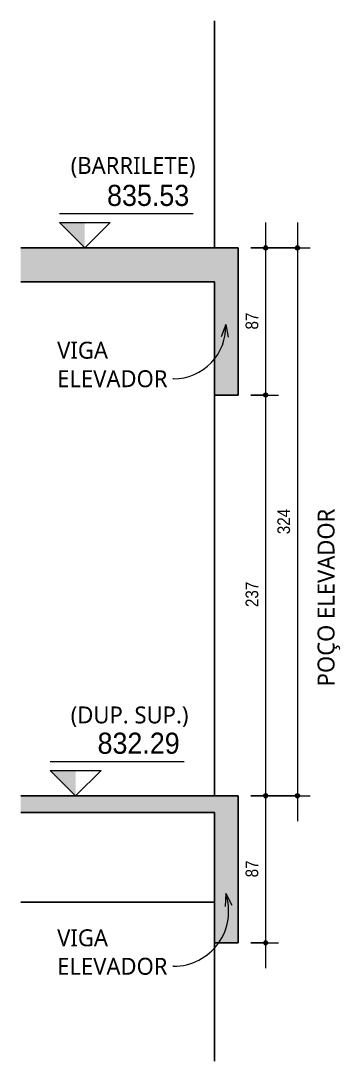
# Model space of a CAD drawing. Header units: centimetres. Extents: x -1139 to 26418, y -889 to 84390.
# Drawn here: x 4506 to 4695, y 83072 to 83687 of the extents above; entities that cross this region are included whole.
import ezdxf

# ---------------------------------------------------------------- set-up
doc = ezdxf.new("R2010")
doc.units = ezdxf.units.CM
for name, color, linetype, lineweight in [('A-ANNO-DIMS', 7, 'Continuous', 9), ('A-ANNO-DIMS-50', 7, 'Continuous', 9), ('A-FLOR', 7, 'Continuous', 9), ('G-ANNO-DIMS', 7, 'Continuous', 9), ('G-ANNO-TEXT', 7, 'Continuous', 9), ('S-BEAM', 7, 'Continuous', 9), ('S-COLS', 7, 'Continuous', 9)]:
    doc.layers.add(name, color=color, linetype=linetype, lineweight=lineweight)
doc.styles.add('Fira Sans', font='', dxfattribs={"width": 0.95, "height": 12.5})
doc.styles.add('Fira Sans_1', font='', dxfattribs={"width": 0.9, "height": 7.5})
doc.styles.add('Gadugi_1', font='gadugi.ttf', dxfattribs={"height": 10})
doc.styles.get('Fira Sans').set_extended_font_data('Fira Sans')
doc.styles.get('Fira Sans_1').set_extended_font_data('Fira Sans')
doc.dimstyles.new('PED_R80_1_5mm_ACIMA_As_ESQ__R00', dxfattribs={"dimscale": 30.48, "dimtxt": 10.229846, "dimasz": 0.328084, "dimexe": 0.246063, "dimexo": 0.246063, "dimgap": 0.049213, "dimtad": 1, "dimdec": 1, "dimrnd": 0.5, "dimdsep": 46, "dimtxsty": 'Fira Sans_1', "dimblk1": 'DOTSMALL', "dimblk2": 'DOTSMALL', "dimsah": 1, "dimcen": 0.09, "dimdle": 0.492126, "dimazin": 0, "dimtfac": 1, "dimtdec": 4, "dimtix": 1, "dimtmove": 0, "dimatfit": 3, "dimfxl": 1, "dimtvp": 1, "dimtolj": 1, "dimtzin": 0, "dimarcsym": 2})

# ---------------------------------------------------------------- blocks, each defined once
blk = doc.blocks.new('DIMBLOCK171-CT400 - CORTE VIGA_ELEVADOR')
at = {"layer": 'A-ANNO-DIMS-50', "true_color": 0x000032}
h = blk.add_hatch(color=178, dxfattribs=at)
edge = h.paths.add_edge_path(flags=0)
edge.add_arc((4650.68, 83553), 1.25, 0, 360)
h = blk.add_hatch(color=178, dxfattribs=at)
edge = h.paths.add_edge_path(flags=0)
edge.add_arc((4650.68, 83466), 1.25, 0, 360)
at = {"layer": 'A-ANNO-DIMS-50', "color": 178, "true_color": 0x000032}
for p, q in [((4650.68, 83568), (4650.68, 83466)), ((4641.84, 83553), (4658.18, 83553)), ((4650.68, 83553), (4641.84, 83553)), ((4641.84, 83466), (4658.18, 83466)), ((4650.68, 83466), (4641.84, 83466))]:
    blk.add_line(p, q, dxfattribs=at)
for centre in [(4650.68, 83553), (4650.68, 83466)]:
    blk.add_circle(centre, 1.25, dxfattribs=at)
at = {"layer": 'A-ANNO-DIMS-50', "color": 0, "insert": (4638.79, 83504.71), "char_height": 7.5, "width": 11.4889, "attachment_point": 1, "rotation": 90, "line_spacing_factor": 1.049215, "style": 'Fira Sans_1'}
blk.add_mtext('87', dxfattribs=at)
blk = doc.blocks.new('_DotSmall')
at = {"color": 0, "linetype": 'ByBlock', "const_width": 0.5}
blk.add_lwpolyline([(-0.0625, 0, 1), (0.0625, 0, 1)], format="xyb", close=True, dxfattribs=at)
blk = doc.blocks.new('DIMBLOCK172-CT400 - CORTE VIGA_ELEVADOR')
at = {"layer": 'A-ANNO-DIMS-50', "true_color": 0x000032}
h = blk.add_hatch(color=178, dxfattribs=at)
edge = h.paths.add_edge_path(flags=0)
edge.add_arc((4650.68, 83466), 1.25, 0, 360)
h = blk.add_hatch(color=178, dxfattribs=at)
edge = h.paths.add_edge_path(flags=0)
edge.add_arc((4650.68, 83229), 1.25, 0, 360)
at = {"layer": 'A-ANNO-DIMS-50', "color": 178, "true_color": 0x000032}
for p, q in [((4641.84, 83466), (4658.18, 83466)), ((4650.68, 83466), (4641.84, 83466)), ((4650.68, 83466), (4650.68, 83229)), ((4641.84, 83229), (4658.18, 83229)), ((4650.68, 83229), (4641.84, 83229))]:
    blk.add_line(p, q, dxfattribs=at)
for centre in [(4650.68, 83466), (4650.68, 83229)]:
    blk.add_circle(centre, 1.25, dxfattribs=at)
at = {"layer": 'A-ANNO-DIMS-50', "color": 0, "insert": (4638.79, 83340.55), "char_height": 7.5, "width": 16.6825, "attachment_point": 1, "rotation": 90, "line_spacing_factor": 1.049215, "style": 'Fira Sans_1'}
blk.add_mtext('237', dxfattribs=at)
blk = doc.blocks.new('DIMBLOCK173-CT400 - CORTE VIGA_ELEVADOR')
at = {"layer": 'A-ANNO-DIMS-50', "true_color": 0x000032}
h = blk.add_hatch(color=178, dxfattribs=at)
edge = h.paths.add_edge_path(flags=0)
edge.add_arc((4650.68, 83229), 1.25, 0, 360)
h = blk.add_hatch(color=178, dxfattribs=at)
edge = h.paths.add_edge_path(flags=0)
edge.add_arc((4650.68, 83142), 1.25, 0, 360)
at = {"layer": 'A-ANNO-DIMS-50', "color": 178, "true_color": 0x000032}
for p, q in [((4641.84, 83229), (4658.18, 83229)), ((4650.68, 83229), (4641.84, 83229)), ((4650.68, 83229), (4650.68, 83127)), ((4641.84, 83142), (4658.18, 83142)), ((4650.68, 83142), (4641.84, 83142))]:
    blk.add_line(p, q, dxfattribs=at)
for centre in [(4650.68, 83229), (4650.68, 83142)]:
    blk.add_circle(centre, 1.25, dxfattribs=at)
at = {"layer": 'A-ANNO-DIMS-50', "color": 0, "insert": (4638.79, 83180.71), "char_height": 7.5, "width": 11.4889, "attachment_point": 1, "rotation": 90, "line_spacing_factor": 1.049215, "style": 'Fira Sans_1'}
blk.add_mtext('87', dxfattribs=at)
blk = doc.blocks.new('DIMBLOCK174-CT400 - CORTE VIGA_ELEVADOR')
at = {"layer": 'A-ANNO-DIMS-50', "true_color": 0x000032}
h = blk.add_hatch(color=178, dxfattribs=at)
edge = h.paths.add_edge_path(flags=0)
edge.add_arc((4669.47, 83553), 1.25, 0, 360)
h = blk.add_hatch(color=178, dxfattribs=at)
edge = h.paths.add_edge_path(flags=0)
edge.add_arc((4669.47, 83229), 1.25, 0, 360)
at = {"layer": 'A-ANNO-DIMS-50', "color": 178, "true_color": 0x000032}
for p, q in [((4669.47, 83568), (4669.47, 83214)), ((4641.84, 83553), (4676.97, 83553)), ((4669.47, 83553), (4641.84, 83553)), ((4641.84, 83229), (4676.97, 83229)), ((4669.47, 83229), (4641.84, 83229))]:
    blk.add_line(p, q, dxfattribs=at)
for centre in [(4669.47, 83553), (4669.47, 83229)]:
    blk.add_circle(centre, 1.25, dxfattribs=at)
at = {"layer": 'A-ANNO-DIMS-50', "color": 0, "insert": (4657.59, 83383.66), "char_height": 7.5, "width": 17.6268, "attachment_point": 1, "rotation": 90, "line_spacing_factor": 1.049215, "style": 'Fira Sans_1'}
blk.add_mtext('324', dxfattribs=at)
blk = doc.blocks.new('Elevações de ponto - SIMBOLO DE NÍVEL-CORTE-2219088-CT400 - CORTE VIGA_ELEVADOR')
at = {"layer": 'G-ANNO-DIMS'}
blk.add_hatch(color=256, dxfattribs=at).paths.add_polyline_path([(-593, 83244), (-593, 83229), (-608, 83244)], flags=0)
for p, q in [((-528.81, 83249.09), (-608, 83249.09)), ((-593, 83229), (-608, 83244)), ((-608, 83244), (-578, 83244)), ((-578, 83244), (-593, 83229))]:
    blk.add_line(p, q, dxfattribs=at)

msp = doc.modelspace()

# ---------------------------------------------------------------- hatches: boundary and pattern name
at = {"layer": 'A-FLOR', "lineweight": 18, "true_color": 0xa6a6a6}
for points in [[(4620.34, 83533), (4620.34, 83553), (4505.92, 83553), (4505.92, 83533)], [(4620.34, 83219), (4620.34, 83229), (4505.92, 83229), (4505.92, 83219)]]:
    msp.add_hatch(color=253, dxfattribs=at).paths.add_polyline_path(points, flags=0)
at = {"layer": 'S-BEAM', "true_color": 0xa6a6a6}
for points in [[(4620.34, 83466), (4634.34, 83466), (4634.34, 83553), (4620.34, 83553), (4620.34, 83533)], [(4634.34, 83142), (4634.34, 83229), (4620.34, 83229), (4620.34, 83142)]]:
    msp.add_hatch(color=253, dxfattribs=at).paths.add_polyline_path(points, flags=0)

# ---------------------------------------------------------------- linework, layer by layer
at = {"layer": 'A-FLOR', "lineweight": 25}
for p, q in [((4620.34, 83553), (4505.92, 83553)), ((4505.92, 83533), (4620.34, 83533)), ((4620.34, 83229), (4505.92, 83229)), ((4505.92, 83219), (4620.34, 83219))]:
    msp.add_line(p, q, dxfattribs=at)
at = {"layer": 'G-ANNO-TEXT'}
for p, q in [((4627.04, 83507.77), (4624.43, 83500.46)), ((4627.04, 83507.77), (4628.44, 83500.14)), ((4596.21, 83475.63), (4595.87, 83475.63)), ((4627.04, 83171.22), (4626.66, 83163.47)), ((4627.04, 83171.22), (4630.59, 83164.32)), ((4596.21, 83128.12), (4595.87, 83128.12))]:
    msp.add_line(p, q, dxfattribs=at)
for centre, radius, end in [((4596.21, 83506.48), 30.86, 2.39162), ((4596.21, 83160.69), 32.58, 18.85213)]:
    msp.add_arc(centre, radius, 270, end, dxfattribs=at)
at = {"layer": 'S-BEAM', "lineweight": 25}
for p, q in [((4634.34, 83553), (4620.34, 83553)), ((4634.34, 83466), (4634.34, 83553)), ((4620.34, 83533), (4620.34, 83466)), ((4620.34, 83466), (4634.34, 83466)), ((4634.34, 83229), (4620.34, 83229)), ((4634.34, 83142), (4634.34, 83229)), ((4620.34, 83219), (4620.34, 83142)), ((4505.92, 83166), (4620.34, 83166)), ((4620.34, 83142), (4634.34, 83142))]:
    msp.add_line(p, q, dxfattribs=at)
at = {"layer": 'S-COLS', "lineweight": 25}
for p, q in [((4620.34, 83687.3), (4620.34, 83553)), ((4620.34, 83466), (4620.34, 83229)), ((4620.34, 83142), (4620.34, 83072))]:
    msp.add_line(p, q, dxfattribs=at)

# ---------------------------------------------------------------- block references
at = {"layer": 'G-ANNO-DIMS'}
for p in [(5136.71, 324), (5131.34, 0)]:
    msp.add_blockref('Elevações de ponto - SIMBOLO DE NÍVEL-CORTE-2219088-CT400 - CORTE VIGA_ELEVADOR', p, dxfattribs=at)

# ---------------------------------------------------------------- texts
at = {"layer": 'G-ANNO-DIMS', "char_height": 12.5, "attachment_point": 1, "line_spacing_factor": 1.049215, "style": 'Fira Sans'}
for s, insert, width in [('835.53', (4556.91, 83590.31), 58.3072), ('832.29', (4551.29, 83266.31), 58.921)]:
    msp.add_mtext(s, dxfattribs=dict(at, insert=insert, width=width))
at = {"layer": 'G-ANNO-TEXT', "char_height": 10, "attachment_point": 1, "style": 'Gadugi_1'}
for s, insert, width in [('(BARRILETE)', (4535.41, 83606.76), 91.7932), ('VIGA', (4527.41, 83497.5), 38.481), ('ELEVADOR', (4527.41, 83480.63), 82.9747), ('(DUP. SUP.)', (4535.41, 83281.79), 86.9831), ('VIGA', (4527.41, 83149.98), 38.481), ('ELEVADOR', (4527.41, 83133.12), 82.9747)]:
    msp.add_mtext(s, dxfattribs=dict(at, insert=insert, width=width))
at = {"layer": 'G-ANNO-TEXT', "insert": (4681.38, 83293.68), "char_height": 10, "width": 133.8818, "attachment_point": 1, "rotation": 90, "style": 'Gadugi_1'}
msp.add_mtext('POÇO ELEVADOR', dxfattribs=at)

# ---------------------------------------------------------------- dimensions: what is measured, and where the dimension line sits
at = {"layer": 'A-ANNO-DIMS', "color": 178, "true_color": 0x000032}
for base, p1, p2, override, picture, middle in [((4650.68, 83466), (4634.34, 83553), (4634.34, 83466), {"dimpost": '<>', "dimfxl": 87}, 'DIMBLOCK171-CT400 - CORTE VIGA_ELEVADOR', (4645.36, 83509.5)), ((4669.47, 83229), (4634.34, 83553), (4634.34, 83229), {"dimpost": '<>', "dimfxl": 324}, 'DIMBLOCK174-CT400 - CORTE VIGA_ELEVADOR', (4664.16, 83391)), ((4650.68, 83229), (4634.34, 83466), (4634.34, 83229), {"dimpost": '<>', "dimfxl": 237}, 'DIMBLOCK172-CT400 - CORTE VIGA_ELEVADOR', (4645.36, 83347.5)), ((4650.68, 83142), (4634.34, 83229), (4634.34, 83142), {"dimpost": '<>', "dimfxl": 87}, 'DIMBLOCK173-CT400 - CORTE VIGA_ELEVADOR', (4645.36, 83185.5))]:
    dim = msp.add_linear_dim(base=base, p1=p1, p2=p2, angle=90, dimstyle='PED_R80_1_5mm_ACIMA_As_ESQ__R00', override=override, dxfattribs=at)
    dim.commit()
    dim.dimension.update_dxf_attribs({"geometry": picture, "text_midpoint": middle})

doc.saveas('drawing.dxf')
